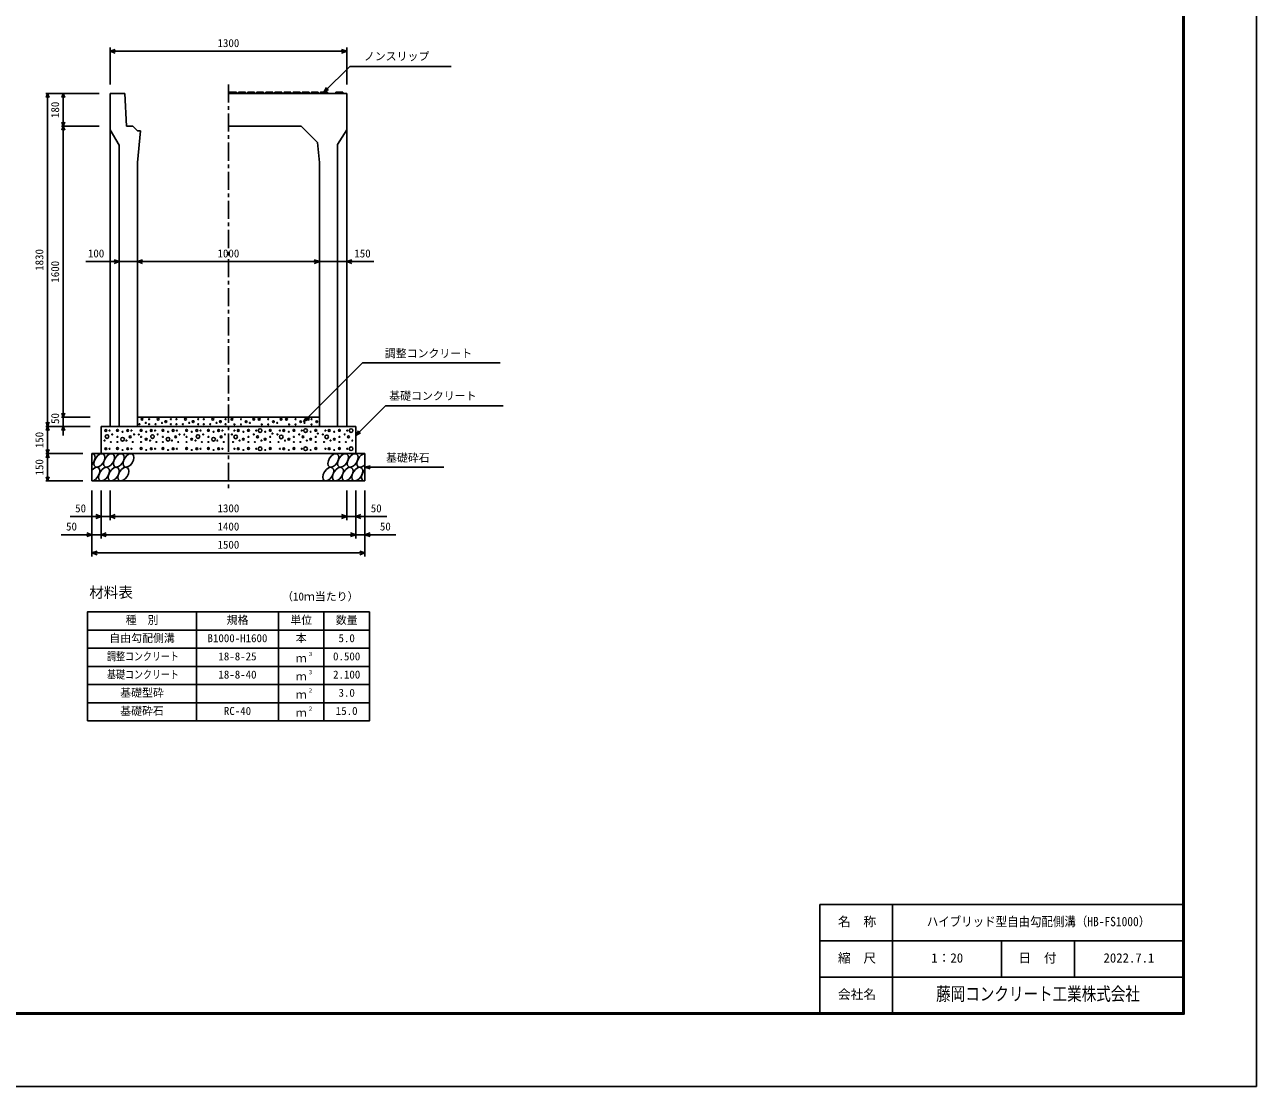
# Model space of a CAD drawing. Units: millimetres, scale not verified. Extents: x -16800 to 16800, y -5940 to 5940.
# Drawn here: x 10030 to 16800, y -5940 to -104 of the extents above; entities that cross this region are included whole.
import ezdxf
from ezdxf.enums import TextEntityAlignment as Align

# ---------------------------------------------------------------- set-up
doc = ezdxf.new("R2010")
doc.units = ezdxf.units.MM
doc.header["$LTSCALE"] = 20
doc.linetypes.add('CHAIN1', pattern=[8, 5, -1, 1, -1])
for name, color, linetype, lineweight in [('0-0_DIM', 7, 'Continuous', 25), ('0-1_Defpoints', 5, 'Continuous', 25), ('0-2_HATCH', 6, 'Continuous', 25), ('0-3_HYO', 3, 'Continuous', 25), ('0-4_HYO2', 4, 'Continuous', 25), ('0-5_OUTLINE', 3, 'Continuous', 25), ('0-6_TXT', 7, 'Continuous', 25), ('0-7_WAKU', 3, 'Continuous', 25), ('0-8_WAKU-LINE', 7, 'Continuous', 25)]:
    doc.layers.add(name, color=color, linetype=linetype, lineweight=lineweight)
doc.layers.add('0-9_WAKU-TXT', color=7, linetype='Continuous')
doc.styles.add('ＭＳ ゴシック', font='')
doc.styles.get('ＭＳ ゴシック').set_extended_font_data('MS Gothic')

msp = doc.modelspace()

# ---------------------------------------------------------------- linework, layer by layer
at = {"layer": '0-0_DIM'}
for p, q in [((10500.08, -230.32), (10500.08, -432.06)), ((11800.08, -250.32), (10500.08, -250.32)), ((11800.08, -230.32), (11800.08, -432.06)), ((11674.88, -475.56), (11817.09, -333.35)), ((12373.98, -333.35), (11817.09, -333.35)), ((11674.88, -475.56), (11689.88, -449.58)), ((11674.88, -475.56), (11700.86, -460.56)), ((10145.8, -482.06), (10439.13, -482.06)), ((10155.8, -482.06), (10155.8, -2312.06)), ((10242.46, -662.06), (10242.46, -482.06)), ((10232.46, -662.06), (10439.13, -662.06)), ((10242.46, -2262.06), (10242.46, -662.06)), ((10365.42, -1406.61), (10550, -1406.61)), ((10650, -1406.61), (10550, -1406.61)), ((10650, -1406.61), (11650, -1406.61)), ((11650, -1406.61), (11800, -1406.61)), ((11950, -1406.61), (11800, -1406.61)), ((12013.65, -2198.38), (11850, -2362.04)), ((12013.65, -2198.38), (12660.53, -2198.38)), ((10232.46, -2262.06), (10389.13, -2262.06)), ((10242.46, -2262.06), (10242.46, -2312.06)), ((11562.94, -2287.04), (11577.94, -2261.06)), ((11562.94, -2287.04), (11588.92, -2272.04)), ((10145.8, -2312.06), (10389.13, -2312.06)), ((10155.8, -2462.06), (10155.8, -2312.06)), ((10242.46, -2362.06), (10242.46, -2312.06)), ((11850, -2362.04), (11865, -2336.06)), ((11850, -2362.04), (11875.98, -2347.04)), ((10145.8, -2462.06), (10350, -2462.06)), ((10155.8, -2462.06), (10155.8, -2612.06)), ((11900, -2537.04), (11928.98, -2529.27)), ((11900, -2537.04), (12333.31, -2537.04)), ((11900, -2537.04), (11928.98, -2544.8)), ((10145.8, -2612.06), (10350, -2612.06)), ((10400, -3027.58), (10400, -2665.23)), ((10450, -2927.58), (10450, -2665.23)), ((10500, -2827.58), (10500, -2665.23)), ((11800, -2827.58), (11800, -2665.23)), ((11850, -2927.58), (11850, -2665.23)), ((11900, -3027.58), (11900, -2665.23)), ((10280, -2807.58), (10500, -2807.58)), ((10500, -2807.58), (11800, -2807.58)), ((12020, -2807.58), (11800, -2807.58)), ((10230, -2907.58), (10450, -2907.58)), ((10450, -2907.58), (11850, -2907.58)), ((12070, -2907.58), (11850, -2907.58)), ((10400, -3007.58), (11900, -3007.58))]:
    msp.add_line(p, q, dxfattribs=at)
at = {"layer": '0-0_DIM', "linetype": 'CHAIN1'}
msp.add_line((11150, -432.06), (11150, -2662.06), dxfattribs=at)
at = {"layer": '0-0_DIM'}
for points in [[(10528.3, -260.58), (10500.11, -250.32), (10528.3, -240.06)], [(11771.92, -240.06), (11800.11, -250.32), (11771.92, -260.58)], [(10147.59, -504.61), (10155.8, -482.06), (10164.01, -504.61)], [(10234.26, -504.61), (10242.46, -482.06), (10250.67, -504.61)], [(10250.67, -639.51), (10242.46, -662.06), (10234.26, -639.51)], [(10234.26, -684.61), (10242.46, -662.06), (10250.67, -684.61)], [(10521.81, -1416.88), (10550, -1406.61), (10521.81, -1396.35)], [(10678.19, -1416.88), (10650, -1406.61), (10678.19, -1396.35)], [(11621.81, -1396.35), (11650, -1406.61), (11621.81, -1416.88)], [(11828.19, -1396.35), (11800, -1406.61), (11828.19, -1416.88)], [(11562.94, -2287.04), (11887.4, -1962.57), (12643.02, -1962.57)], [(10164.01, -2289.51), (10155.8, -2312.06), (10147.59, -2289.51)], [(10250.67, -2239.51), (10242.46, -2262.06), (10234.26, -2239.51)], [(10164.01, -2334.61), (10155.8, -2312.06), (10147.59, -2334.61)], [(10250.67, -2334.61), (10242.46, -2312.06), (10234.26, -2334.61)], [(10164.01, -2439.51), (10155.8, -2462.06), (10147.59, -2439.51)], [(10164.01, -2484.61), (10155.8, -2462.06), (10147.59, -2484.61)], [(10164.01, -2589.51), (10155.8, -2612.06), (10147.59, -2589.51)], [(10421.81, -2797.32), (10450, -2807.58), (10421.81, -2817.84)], [(10528.19, -2817.84), (10500, -2807.58), (10528.19, -2797.32)], [(11771.81, -2797.32), (11800, -2807.58), (11771.81, -2817.84)], [(11878.19, -2797.32), (11850, -2807.58), (11878.19, -2817.84)], [(10371.81, -2897.32), (10400, -2907.58), (10371.81, -2917.84)], [(10478.19, -2917.84), (10450, -2907.58), (10478.19, -2897.32)], [(11821.81, -2897.32), (11850, -2907.58), (11821.81, -2917.84)], [(11928.19, -2897.32), (11900, -2907.58), (11928.19, -2917.84)], [(10428.19, -3017.84), (10400, -3007.58), (10428.19, -2997.32)], [(11871.81, -2997.32), (11900, -3007.58), (11871.81, -3017.84)]]:
    msp.add_lwpolyline(points, dxfattribs=at)
at = {"layer": '0-1_Defpoints'}
msp.add_lwpolyline([(0, -5940), (16800, -5940), (16800, 5940), (0, 5940)], close=True, dxfattribs=at)
at = {"layer": '0-2_HATCH'}
for p, q in [((11193.88, -475.56), (11194.88, -482.06)), ((11243.38, -475.55), (11244.38, -482.05)), ((11293.88, -475.56), (11294.88, -482.06)), ((11343.38, -475.55), (11344.38, -482.05)), ((11393.88, -475.56), (11394.88, -482.06)), ((11443.38, -475.56), (11444.38, -482.06)), ((11493.88, -475.56), (11494.88, -482.06)), ((11543.38, -475.56), (11544.38, -482.06)), ((11593.88, -475.56), (11594.88, -482.06)), ((11643.88, -475.56), (11644.88, -482.06)), ((11693.88, -475.56), (11694.88, -482.06)), ((11778.88, -475.56), (11779.88, -482.06))]:
    msp.add_line(p, q, dxfattribs=at)
for points in [[(11193.88, -475.56), (11155.88, -475.56), (11154.88, -482.06)], [(11243.38, -475.55), (11205.38, -475.55), (11204.38, -482.05)], [(11293.88, -475.56), (11255.88, -475.56), (11254.88, -482.06)], [(11343.38, -475.55), (11305.38, -475.55), (11304.38, -482.05)], [(11393.88, -475.56), (11355.88, -475.56), (11354.88, -482.06)], [(11443.38, -475.56), (11405.38, -475.56), (11404.38, -482.06)], [(11493.88, -475.56), (11455.88, -475.56), (11454.88, -482.06)], [(11543.38, -475.56), (11505.38, -475.56), (11504.38, -482.06)], [(11593.88, -475.56), (11555.88, -475.56), (11554.88, -482.06)], [(11643.88, -475.56), (11605.88, -475.56), (11604.88, -482.06)], [(11693.88, -475.56), (11655.88, -475.56), (11654.88, -482.06)], [(11778.88, -475.56), (11740.88, -475.56), (11739.88, -482.06)]]:
    msp.add_lwpolyline(points, dxfattribs=at)
for centre, radius in [((10660.84, -2300.76), 2.5), ((10674.86, -2272.75), 5), ((10695.89, -2292.89), 2.5), ((10713.97, -2272.75), 2.5), ((10713.97, -2300.76), 2.5), ((10749.86, -2300.76), 2.5), ((10763.88, -2272.75), 5), ((10784.9, -2292.89), 2.5), ((10805.93, -2285.88), 5), ((10833.97, -2272.75), 2.5), ((10833.97, -2300.76), 2.5), ((10863.97, -2272.75), 2.5), ((10863.97, -2300.76), 2.5), ((10899.86, -2300.76), 2.5), ((10913.88, -2272.75), 5), ((10934.9, -2292.89), 2.5), ((10955.93, -2285.88), 5), ((10983.97, -2272.75), 2.5), ((10983.97, -2300.76), 2.5), ((11013.97, -2272.75), 2.5), ((11013.97, -2300.76), 2.5), ((11049.86, -2300.76), 2.5), ((11063.88, -2272.75), 5), ((11084.9, -2292.89), 2.5), ((11105.93, -2285.88), 5), ((11133.97, -2272.75), 2.5), ((11133.97, -2300.76), 2.5), ((11169.13, -2273.03), 5), ((11183.15, -2301.05), 2.5), ((11219.04, -2273.03), 2.5), ((11219.04, -2301.05), 2.5), ((11247.08, -2286.17), 5), ((11268.11, -2293.17), 2.5), ((11289.13, -2273.03), 5), ((11319.13, -2273.03), 5), ((11333.15, -2301.05), 2.5), ((11369.04, -2273.03), 2.5), ((11369.04, -2301.05), 2.5), ((11397.08, -2286.17), 5), ((11418.11, -2293.17), 2.5), ((11439.13, -2273.03), 5), ((11469.13, -2273.03), 5), ((11483.15, -2301.05), 2.5), ((11519.04, -2273.03), 2.5), ((11519.04, -2301.05), 2.5), ((11547.08, -2286.17), 5), ((11568.11, -2293.17), 2.5), ((11589.13, -2273.03), 5), ((11607.34, -2273.03), 2.5), ((11607.34, -2301.05), 2.5), ((11635.38, -2286.17), 5), ((10476.04, -2334.88), 5), ((10482.58, -2367.9), 10), ((10497.07, -2334.88), 2.5), ((10511.09, -2355.9), 2.5), ((10539.97, -2334.01), 5), ((10539.97, -2369.9), 2.5), ((10568.01, -2341.89), 2.5), ((10596.04, -2334.88), 5), ((10610.06, -2369.9), 5), ((10617.07, -2334.88), 2.5), ((10631.09, -2355.9), 2.5), ((10657.55, -2356.8), 2.5), ((10669.97, -2334.01), 5), ((10669.97, -2369.9), 2.5), ((10698.01, -2341.89), 2.5), ((10726.04, -2334.88), 5), ((10732.58, -2367.9), 10), ((10747.07, -2334.88), 2.5), ((10761.09, -2355.9), 2.5), ((10789.97, -2334.01), 5), ((10789.97, -2369.9), 2.5), ((10818.01, -2341.89), 2.5), ((10846.04, -2334.88), 5), ((10860.06, -2369.9), 5), ((10867.07, -2334.88), 2.5), ((10881.09, -2355.9), 2.5), ((10907.55, -2356.8), 2.5), ((10919.97, -2334.01), 5), ((10919.97, -2369.9), 2.5), ((10948.01, -2341.89), 2.5), ((10976.04, -2334.88), 5), ((10982.58, -2367.9), 10), ((10997.07, -2334.88), 2.5), ((11011.09, -2355.9), 2.5), ((11039.97, -2334.01), 5), ((11039.97, -2369.9), 2.5), ((11068.01, -2341.89), 2.5), ((11096.04, -2334.88), 5), ((11110.06, -2369.9), 5), ((11117.07, -2334.88), 2.5), ((11131.09, -2355.9), 2.5), ((11168.91, -2355.9), 2.5), ((11189.94, -2369.9), 10), ((11182.93, -2334.88), 2.5), ((11203.96, -2334.88), 5), ((11231.99, -2341.89), 2.5), ((11260.03, -2334.01), 5), ((11260.03, -2369.9), 2.5), ((11288.91, -2355.9), 2.5), ((11302.93, -2334.88), 2.5), ((11309.94, -2369.9), 5), ((11323.96, -2334.88), 10), ((11351.99, -2341.89), 2.5), ((11380.03, -2334.01), 5), ((11380.03, -2369.9), 2.5), ((11391.37, -2351.58), 2.5), ((11418.91, -2355.9), 2.5), ((11439.94, -2369.9), 10), ((11432.93, -2334.88), 2.5), ((11453.96, -2334.88), 5), ((11481.99, -2341.89), 2.5), ((11510.03, -2334.01), 5), ((11510.03, -2369.9), 2.5), ((11538.91, -2355.9), 2.5), ((11552.93, -2334.88), 2.5), ((11559.94, -2369.9), 5), ((11573.96, -2334.88), 10), ((11601.99, -2341.89), 2.5), ((11630.03, -2334.01), 5), ((11630.03, -2369.9), 2.5), ((11641.37, -2351.58), 2.5), ((11668.91, -2355.9), 2.5), ((11689.94, -2369.9), 10), ((11682.93, -2334.88), 2.5), ((11703.96, -2334.88), 5), ((11731.99, -2341.89), 2.5), ((11760.03, -2334.01), 5), ((11760.03, -2369.9), 2.5), ((11788.91, -2355.9), 2.5), ((11802.93, -2334.88), 2.5), ((11809.94, -2369.9), 5), ((11823.96, -2334.88), 10), ((10469.03, -2390.04), 2.5), ((10476.04, -2434.88), 5), ((10497.07, -2434.88), 2.5), ((10504.08, -2397.92), 2.5), ((10539.97, -2434.01), 5), ((10539.97, -2397.92), 2.5), ((10568.01, -2383.03), 10), ((10589.03, -2390.04), 2.5), ((10596.04, -2434.88), 5), ((10617.07, -2434.88), 2.5), ((10624.08, -2397.92), 2.5), ((10669.97, -2434.01), 5), ((10669.97, -2397.92), 2.5), ((10698.01, -2383.03), 5), ((10719.03, -2390.04), 2.5), ((10726.04, -2434.88), 5), ((10747.07, -2434.88), 2.5), ((10754.08, -2397.92), 2.5), ((10789.97, -2434.01), 5), ((10789.97, -2397.92), 2.5), ((10818.01, -2383.03), 10), ((10839.03, -2390.04), 2.5), ((10846.04, -2434.88), 5), ((10867.07, -2434.88), 2.5), ((10874.08, -2397.92), 2.5), ((10919.97, -2434.01), 5), ((10919.97, -2397.92), 2.5), ((10948.01, -2383.03), 5), ((10969.03, -2390.04), 2.5), ((10976.04, -2434.88), 5), ((10997.07, -2434.88), 2.5), ((11004.08, -2397.92), 2.5), ((11039.97, -2434.01), 5), ((11039.97, -2397.92), 2.5), ((11068.01, -2383.03), 10), ((11089.03, -2390.04), 2.5), ((11096.04, -2434.88), 5), ((11117.07, -2434.88), 2.5), ((11124.08, -2397.92), 2.5), ((11175.92, -2397.92), 2.5), ((11182.93, -2434.88), 2.5), ((11203.96, -2434.88), 5), ((11210.97, -2390.04), 2.5), ((11231.99, -2383.03), 5), ((11260.03, -2434.01), 5), ((11260.03, -2397.92), 2.5), ((11295.92, -2397.92), 2.5), ((11302.93, -2434.88), 2.5), ((11323.96, -2434.88), 10), ((11330.97, -2390.04), 2.5), ((11351.99, -2383.03), 5), ((11380.03, -2434.01), 5), ((11380.03, -2397.92), 2.5), ((11425.92, -2397.92), 2.5), ((11432.93, -2434.88), 2.5), ((11453.96, -2434.88), 5), ((11460.97, -2390.04), 2.5), ((11481.99, -2383.03), 5), ((11510.03, -2434.01), 5), ((11510.03, -2397.92), 2.5), ((11545.92, -2397.92), 2.5), ((11552.93, -2434.88), 2.5), ((11573.96, -2434.88), 10), ((11580.97, -2390.04), 2.5), ((11601.99, -2383.03), 5), ((11630.03, -2434.01), 5), ((11630.03, -2397.92), 2.5), ((11675.92, -2397.92), 2.5), ((11682.93, -2434.88), 2.5), ((11703.96, -2434.88), 5), ((11710.97, -2390.04), 2.5), ((11731.99, -2383.03), 5), ((11760.03, -2434.01), 5), ((11760.03, -2397.92), 2.5), ((11795.92, -2397.92), 2.5), ((11802.93, -2434.88), 2.5), ((11823.96, -2434.88), 10), ((11830.97, -2390.04), 2.5), ((10568.01, -2441.89), 2.5), ((10698.01, -2441.89), 2.5), ((10818.01, -2441.89), 2.5), ((10948.01, -2441.89), 2.5), ((11068.01, -2441.89), 2.5), ((11231.99, -2441.89), 2.5), ((11351.99, -2441.89), 2.5), ((11481.99, -2441.89), 2.5), ((11601.99, -2441.89), 2.5), ((11731.99, -2441.89), 2.5)]:
    msp.add_circle(centre, radius, dxfattribs=at)
for centre, start_param, end_param in [((10387.64, -2499.58), 4.385593, 6.6745444), ((11886.14, -2499.58), 0.3357715, 4.4411806), ((10412.96, -2574.57), 3.5111464, 7.548991), ((11911.46, -2574.57), 1.2110787, 3.5658734)]:
    msp.add_ellipse(centre, major_axis=(21.81, 35.31), ratio=0.5792, start_param=start_param, end_param=end_param, dxfattribs=at)
for centre in [(10440.84, -2499.58), (10494.05, -2499.58), (10547.26, -2499.58), (10600.47, -2499.58), (11726.51, -2499.58), (11779.72, -2499.58), (11832.93, -2499.58), (10466.16, -2574.57), (10519.37, -2574.57), (10572.58, -2574.57), (11698.63, -2574.57), (11751.84, -2574.57), (11805.04, -2574.57), (11858.25, -2574.57)]:
    msp.add_ellipse(centre, major_axis=(21.81, 35.31), ratio=0.5792, dxfattribs=at)
at = {"layer": '0-3_HYO'}
for p, q in [((10975, -3331.53), (10975, -3931.53)), ((11425, -3331.53), (11425, -3931.53)), ((11675, -3331.53), (11675, -3931.53)), ((10375, -3431.53), (11925, -3431.53))]:
    msp.add_line(p, q, dxfattribs=at)
msp.add_lwpolyline([(10375, -3931.53), (11925, -3931.53), (11925, -3331.53), (10375, -3331.53)], close=True, dxfattribs=at)
at = {"layer": '0-4_HYO2'}
for p, q in [((10375, -3531.53), (11925, -3531.53)), ((10375, -3631.53), (11925, -3631.53)), ((10375, -3731.53), (11925, -3731.53)), ((10375, -3831.53), (11925, -3831.53))]:
    msp.add_line(p, q, dxfattribs=at)
at = {"layer": '0-5_OUTLINE'}
for p, q in [((10580, -482.06), (10500, -482.06)), ((10500, -482.06), (10500, -2312.06)), ((10580, -482.06), (10590, -662.06)), ((11800, -482.06), (11150, -482.06)), ((11800, -482.06), (11800, -2312.06)), ((10625, -662.06), (10590, -662.06)), ((10625, -662.06), (10650, -687.06)), ((11150, -662.06), (11550, -662.06)), ((11550, -662.06), (11638.89, -750.95)), ((10500, -682.06), (10550, -765.4)), ((10667.5, -687.06), (10650, -862.06)), ((10667.5, -687.06), (10650, -687.06)), ((11750, -762.06), (11800, -682.06)), ((10550, -765.4), (10550, -2312.06)), ((11638.89, -750.95), (11650, -862.06)), ((11750, -2312.06), (11750, -762.06)), ((10650, -862.06), (10650, -2312.06)), ((11650, -2312.06), (11650, -862.06)), ((10650, -2262.06), (11650, -2262.06)), ((10450, -2312.06), (11850, -2312.06)), ((10450, -2312.06), (10450, -2462.06)), ((10650, -2312.06), (10500, -2312.06)), ((11800, -2312.06), (11650, -2312.06)), ((11850, -2312.06), (11850, -2462.06)), ((10400, -2462.06), (11900, -2462.06)), ((10400, -2462.06), (10400, -2612.06)), ((11900, -2462.06), (11900, -2612.06)), ((10400, -2612.06), (11900, -2612.06))]:
    msp.add_line(p, q, dxfattribs=at)
at = {"layer": '0-7_WAKU'}
for p, q in [((14400, -4940), (16400, -4940)), ((14400, -5540), (14400, -4940))]:
    msp.add_line(p, q, dxfattribs=at)
at = {"layer": '0-7_WAKU', "lineweight": 50}
msp.add_lwpolyline([(400, -5540), (16400, -5540), (16400, 5540), (400, 5540)], close=True, dxfattribs=at)
at = {"layer": '0-8_WAKU-LINE'}
for p, q in [((14800, -5540), (14800, -4940)), ((14400, -5140), (16400, -5140)), ((15400, -5340), (15400, -5140)), ((15800, -5340), (15800, -5140)), ((14400, -5340), (16400, -5340))]:
    msp.add_line(p, q, dxfattribs=at)

# ---------------------------------------------------------------- texts
at = {"layer": '0-0_DIM', "style": 'ＭＳ ゴシック'}
for s, p in [('1300', (11090.08, -240.32)), ('ノンスリップ', (11894.4, -313.17)), ('100', (10377.64, -1396.61)), ('1000', (11090, -1396.61)), ('150', (11842.02, -1396.61)), ('調整コンクリート', (12009.46, -1946.15)), ('基礎コンクリート', (12033.65, -2179.65)), ('基礎砕石', (12016.32, -2519.87)), ('50', (10307.56, -2797.58)), ('1300', (11090, -2797.58)), ('50', (11932.44, -2797.58)), ('50', (10257.56, -2897.58)), ('1400', (11090, -2897.58)), ('50', (11982.44, -2897.58)), ('1500', (11090, -2997.58))]:
    msp.add_text(s, height=43.99, dxfattribs=at).set_placement(p, align=Align.BOTTOM_LEFT)
for s, p in [('180', (10232.46, -617.06)), ('1830', (10145.8, -1457.06)), ('1600', (10232.46, -1522.06)), ('50', (10232.46, -2298.74)), ('150', (10145.8, -2432.06)), ('150', (10145.8, -2582.06))]:
    msp.add_text(s, height=43.99, rotation=90, dxfattribs=at).set_placement(p, align=Align.BOTTOM_LEFT)
at = {"layer": '0-6_TXT', "style": 'ＭＳ ゴシック'}
for s, height, p in [('材料表', 58.65, (10385, -3271.52)), ('（10ｍ当たり）', 43.99, (11445, -3282.53)), ('種\u3000別', 43.99, (10585, -3411.53)), ('規格', 43.99, (11140, -3411.53)), ('単位', 43.99, (11490, -3411.53)), ('数量', 43.99, (11740, -3411.53)), ('自由勾配側溝', 43.99, (10495, -3511.53)), ('本', 43.99, (11520, -3511.53)), ('B1000-H1600', 43.99, (11035, -3511.53)), ('5.0', 43.99, (11755, -3511.53)), ('18-8-25', 43.99, (11095, -3611.53)), ('ｍ', 43.99, (11520, -3621.53)), ('３', 21.99, (11585.54, -3581.16)), ('0.500', 43.99, (11725, -3611.53)), ('18-8-40', 43.99, (11095, -3711.53)), ('３', 21.99, (11585.54, -3681.16)), ('2.100', 43.99, (11725, -3711.53)), ('ｍ', 43.99, (11520, -3721.53)), ('基礎型砕', 43.99, (10555, -3811.53)), ('ｍ', 43.99, (11520, -3821.53)), ('２', 21.99, (11585.54, -3781.16)), ('3.0', 43.99, (11755, -3811.53)), ('基礎砕石', 43.99, (10555, -3911.53)), ('RC-40', 43.99, (11125, -3911.53)), ('２', 21.99, (11585.54, -3881.16)), ('15.0', 43.99, (11740, -3911.53)), ('ｍ', 43.99, (11520, -3921.53))]:
    msp.add_text(s, height=height, dxfattribs=at).set_placement(p, align=Align.BOTTOM_LEFT)
at = {"layer": '0-6_TXT', "style": 'ＭＳ ゴシック', "width": 0.8}
for s, p in [('調整コンクリート', (10483, -3611.53)), ('基礎コンクリート', (10483, -3711.53))]:
    msp.add_text(s, height=43.99, dxfattribs=at).set_placement(p, align=Align.BOTTOM_LEFT)
at = {"layer": '0-9_WAKU-TXT', "style": 'ＭＳ ゴシック'}
for s, p in [('名\u3000称', (14499.9, -5075)), ('縮\u3000尺', (14499.9, -5275)), ('1：20', (15013.5, -5275)), ('日\u3000付', (15491.89, -5275)), ('2022.7.1', (15960, -5275)), ('会社名', (14499.9, -5475))]:
    msp.add_text(s, height=51.32, dxfattribs=at).set_placement(p, align=Align.BOTTOM_LEFT)
for s, height, width, p in [('ハイブリッド型自由勾配側溝（HB-FS1000）', 51.32, 0.9, (14988.75, -5075)), ('藤岡コンクリート工業株式会社', 73.31, 0.8, (15040, -5490))]:
    msp.add_text(s, height=height, dxfattribs=dict(at, width=width)).set_placement(p, align=Align.BOTTOM_LEFT)

doc.saveas('drawing.dxf')
